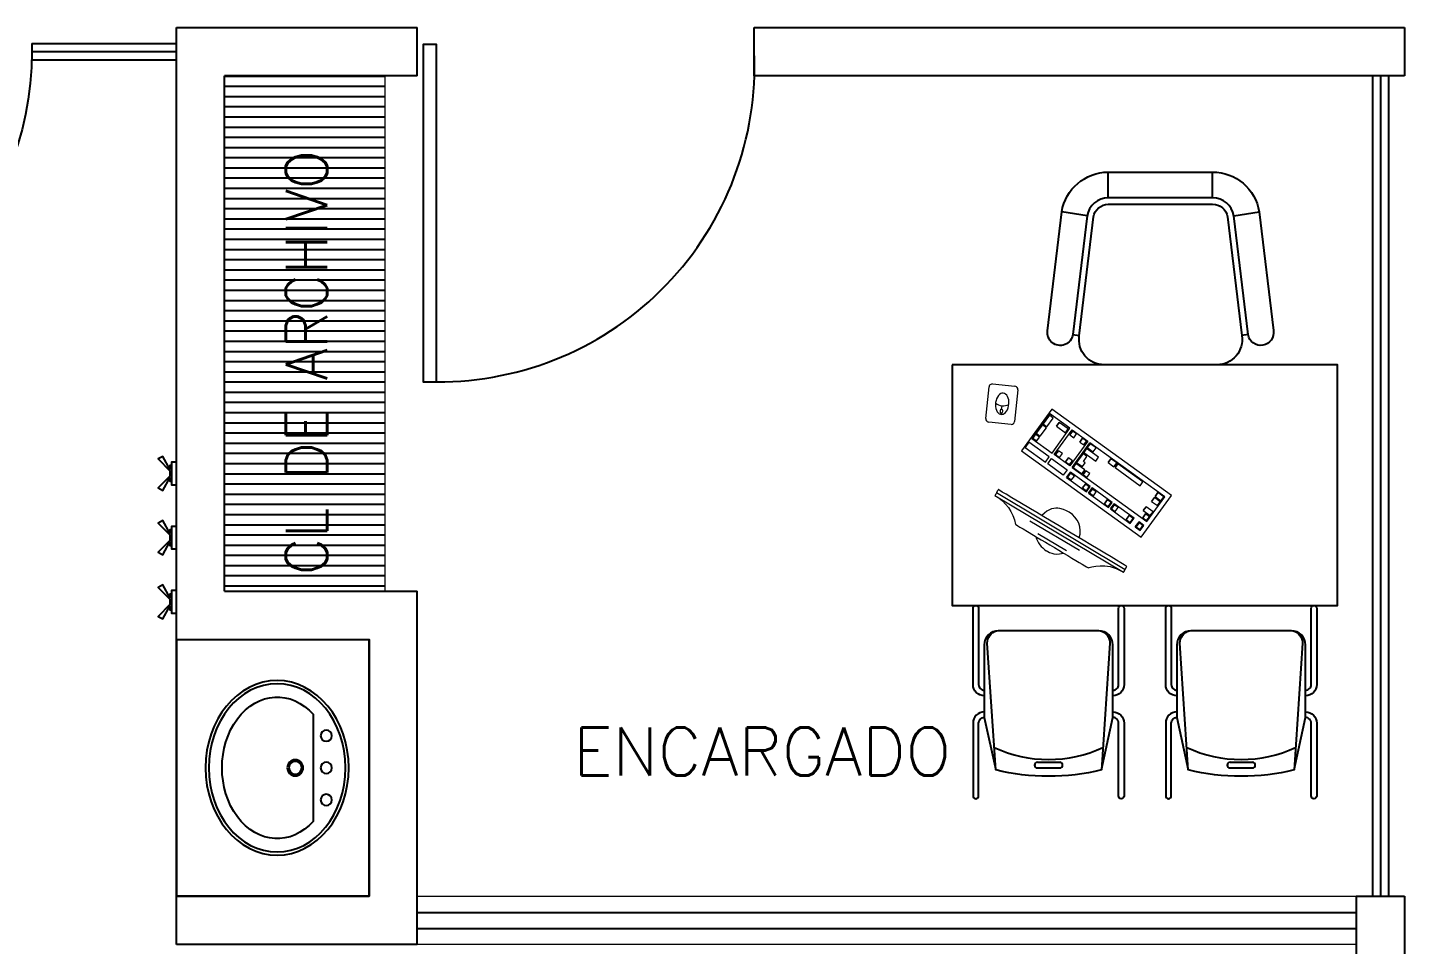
# Model space of a CAD drawing. Header units: millimetres. Extents: x 2523 to 2756, y 378 to 482.
# Drawn here: x 2728.102 to 2732.39, y 387.418 to 390.273 of the extents above; entities that cross this region are included whole.
import ezdxf

# ---------------------------------------------------------------- set-up
doc = ezdxf.new("R2010")
doc.units = ezdxf.units.MM
for name, color, linetype in [('CANCEL', 6, 'Continuous'), ('M', 5, 'Continuous'), ('MOBILIARIO', 161, 'Continuous'), ('TEXTOS', 3, 'Continuous')]:
    doc.layers.add(name, color=color, linetype=linetype)
doc.layers.add('MOB', color=161, linetype='Continuous', lineweight=15)
doc.layers.add('MUROBAJO', color=4, linetype='Continuous', lineweight=0)
doc.styles.add('ROMANS', font='romans.shx')

# ---------------------------------------------------------------- blocks, each defined once
blk = doc.blocks.new('OB025GS')
blk.add_lwpolyline([(-0.0243, 0.015), (-0.0243, 0.02), (-0.0135, 0.02), (-0.053, 0.0425), (-0.045, 0.0565), (-0.0085, 0.02), (0.0085, 0.02), (0.045, 0.0565), (0.053, 0.0425), (0.0135, 0.02), (0.0243, 0.02), (0.0243, 0.015)])
blk.add_lwpolyline([(-0.035, 0), (-0.035, 0.015), (0.035, 0.015), (0.035, 0)], close=True)
blk = doc.blocks.new('A$C554259F1')
blk.add_line((-0.6151, 0.4268), (-0.2833, 0.4268))
for centre, radius in [((-0.5492, 0.4668), 0.0175), ((-0.4492, 0.4668), 0.0175), ((-0.3492, 0.4668), 0.0175), ((-0.4492, 0.3703), 0.025), ((-0.4492, 0.3703), 0.02)]:
    blk.add_circle(centre, radius)
for major_axis, ratio in [((-0.272, 0), 0.819853), ((0.262, 0), 0.812977)]:
    blk.add_ellipse((-0.4492, 0.3138), major_axis=major_axis, ratio=ratio)
blk.add_ellipse((-0.4492, 0.3138), major_axis=(-0.2205, 0), ratio=0.777778, start_param=5.56384, end_param=10.144123)
blk = doc.blocks.new('P10')
blk.add_lwpolyline([(-0.9, 0.9), (-0.95, 0.9), (-0.95, 0), (-0.9, 0)], close=True)
blk.add_arc((-0.9, 0), 0.9, 0, 90)
blk = doc.blocks.new('Silla 1')
at = {"layer": 'MOBILIARIO'}
for p, q in [((0.4095, -0.0349), (0.4095, 0.0349)), ((0.4269, -0.0349), (0.4269, 0.0349))]:
    blk.add_line(p, q, dxfattribs=at)
for points in [[(0.1851, 0.2004, 0.414214), (0.1677, 0.2178), (-0.0697, 0.2178, -1), (-0.0697, 0.2353), (0.1677, 0.2353, -0.414214), (0.2025, 0.2004)], [(0.2527, 0.2004, -0.414214), (0.2875, 0.2353), (0.5141, 0.2353, -1), (0.5141, 0.2178), (0.2875, 0.2178, 0.414214), (0.2701, 0.2004)], [(0.4332, 0.1648), (0.2701, 0.2004), (0.0436, 0.2004, 0.414214), (0, 0.1568), (0, -0.1568, 0.414214), (0.0436, -0.2004), (0.2701, -0.2004), (0.4332, -0.1648)], [(0.0003, 0.162, -0.342318), (0.0387, 0.1909), (0.4332, 0.1648, -0.120336), (0.4332, -0.1648), (0.0387, -0.1909, -0.342318), (0.0003, -0.162)], [(0.2025, -0.2004, -0.414214), (0.1677, -0.2353), (-0.0697, -0.2353, -1), (-0.0697, -0.2178), (0.1677, -0.2178, 0.414214), (0.1851, -0.2004)], [(0.2527, -0.2004, 0.414214), (0.2875, -0.2353), (0.5141, -0.2353, 1), (0.5141, -0.2178), (0.2875, -0.2178, -0.414214), (0.2701, -0.2004)]]:
    blk.add_lwpolyline(points, format="xyb", dxfattribs=at)
for centre, radius, start, end in [((0, 0), 0.4008, 334.9925, 25.0075), ((0.4182, 0.0349), 0.00871, 0, 180), ((0.4182, -0.0349), 0.00871, 180, 0)]:
    blk.add_arc(centre, radius, start, end, dxfattribs=at)
blk = doc.blocks.new('Silla 2')
at = {"layer": 'MOBILIARIO'}
for p, q in [((-0.4637, 0.2282), (-0.4765, 0.3072)), ((-0.0938, 0.2727), (-0.0907, 0.253)), ((-0.52, 0.1622), (-0.6, 0.1621)), ((-0.5198, -0.1627), (-0.5998, -0.1628)), ((-0.4634, -0.2287), (-0.4761, -0.3077)), ((-0.0938, -0.2732), (-0.0907, -0.2535))]:
    blk.add_line(p, q, dxfattribs=at)
for points in [[(-0.1061, -0.3518), (-0.4761, -0.3077, -0.368373), (-0.5998, -0.1628), (-0.6, 0.1621, -0.368373), (-0.4765, 0.3072), (-0.1066, 0.3517, -1), (-0.0938, 0.2727), (-0.4637, 0.2282, 0.368373), (-0.52, 0.1622), (-0.5198, -0.1627, 0.368373), (-0.4634, -0.2287), (-0.0938, -0.2732, -1.00085)], [(-0.0001, 0.1759), (0.0001, -0.1759, -0.46159), (-0.0903, -0.2531), (-0.4603, -0.209, -0.368373), (-0.4998, -0.1627), (-0.5, 0.1622, -0.368373), (-0.4606, 0.2085), (-0.0907, 0.253, -0.46159)]]:
    blk.add_lwpolyline(points, format="xyb", close=True, dxfattribs=at)
blk = doc.blocks.new('A$C6DFF4CF1')
at = {"lineweight": 0}
for points, knots in [([(0.4647, 0.3218), (0.4263, 0.3167), (0.3876, 0.3297), (0.3601, 0.357), (0.3601, 0.357), (0.3601, 0.357), (0.0969, 0.3339), (0.0969, 0.3339), (0.0969, 0.3339), (0.0731, 0.304), (0.0381, 0.2849), (0, 0.2811)], [0, 0, 0, 0, 0.333333, 0.333333, 0.333333, 0.5, 0.666667, 0.666667, 0.666667, 0.833333, 1, 1, 1, 1]), ([(0.2858, 0.3505), (0.2715, 0.3628), (0.2529, 0.3687), (0.2342, 0.3671), (0.2342, 0.3671), (0.2154, 0.3654), (0.1982, 0.3563), (0.1862, 0.3418)], [0, 0, 0, 0, 0.5, 0.5, 0.5, 0.75, 1, 1, 1, 1]), ([(0, 0.2811), (0, 0.2811), (0.4647, 0.3218), (0.4647, 0.3218), (0.4647, 0.3218), (0.4647, 0.3218), (0.4666, 0.3005), (0.4666, 0.3005), (0.4666, 0.3005), (0.4666, 0.3005), (0.0018, 0.2598), (0.0018, 0.2598), (0.0018, 0.2598), (0.0018, 0.2598), (0, 0.2811), (0, 0.2811)], [0, 0, 0, 0, 0.25, 0.25, 0.25, 0.375, 0.5, 0.5, 0.5, 0.625, 0.75, 0.75, 0.75, 0.875, 1, 1, 1, 1]), ([(0.1742, 0.2749), (0.1846, 0.2445), (0.2144, 0.2251), (0.2464, 0.2279), (0.2464, 0.2279), (0.2784, 0.2307), (0.3043, 0.255), (0.3093, 0.2867)], [0, 0, 0, 0, 0.5, 0.5, 0.5, 0.75, 1, 1, 1, 1]), ([(0.6277, 0.1438), (0.6264, 0.1461), (0.6242, 0.1478), (0.6217, 0.1485), (0.6217, 0.1485), (0.6191, 0.1491), (0.6164, 0.1488), (0.6141, 0.1475)], [0, 0, 0, 0, 0.5, 0.5, 0.5, 0.75, 1, 1, 1, 1]), ([(0.5978, 0.1017), (0.5968, 0.0994), (0.597, 0.0967), (0.5982, 0.0945), (0.5982, 0.0945), (0.5995, 0.0923), (0.6017, 0.0908), (0.6043, 0.0905)], [0, 0, 0, 0, 0.5, 0.5, 0.5, 0.75, 1, 1, 1, 1]), ([(0.6059, 0.0915), (0.6069, 0.0938), (0.6067, 0.0965), (0.6055, 0.0987), (0.6055, 0.0987), (0.6042, 0.1009), (0.602, 0.1023), (0.5995, 0.1026)], [0, 0, 0, 0, 0.5, 0.5, 0.5, 0.75, 1, 1, 1, 1]), ([(0.6737, 0.0443), (0.676, 0.0456), (0.6776, 0.0478), (0.6783, 0.0503), (0.6783, 0.0503), (0.679, 0.0529), (0.6786, 0.0556), (0.6773, 0.0579)], [0, 0, 0, 0, 0.5, 0.5, 0.5, 0.75, 1, 1, 1, 1]), ([(0.5993, 0.0129), (0.6006, 0.0106), (0.6028, 0.0089), (0.6054, 0.0082), (0.6054, 0.0082), (0.6079, 0.0075), (0.6107, 0.0079), (0.613, 0.0092)], [0, 0, 0, 0, 0.5, 0.5, 0.5, 0.75, 1, 1, 1, 1])]:
    blk.add_open_spline(points, degree=3, knots=knots, dxfattribs=at)
for points in [[(0.4657, 0.3112), (0.4657, 0.3112), (0.0009, 0.2704), (0.0009, 0.2704)], [(0.3304, 0.3219), (0.3304, 0.3219), (0.1509, 0.305), (0.1509, 0.305)], [(0.2872, 0.3392), (0.2872, 0.3392), (0.1839, 0.3295), (0.1839, 0.3295)], [(0.4786, 0.16), (0.4786, 0.16), (0.0186, 0.16), (0.0186, 0.16)], [(0.0186, 0.16), (0.0186, 0.16), (0.0186, 0), (0.0186, 0)], [(0.0336, 0.145), (0.0336, 0.145), (0.0336, 0.125), (0.0336, 0.125)], [(0.0527, 0.145), (0.0527, 0.145), (0.0336, 0.145), (0.0336, 0.145)], [(0.0336, 0.145), (0.0336, 0.145), (0.0336, 0.125), (0.0336, 0.125)], [(0.0357, 0.1425), (0.0357, 0.1425), (0.0357, 0.1275), (0.0357, 0.1275)], [(0.0507, 0.1425), (0.0507, 0.1425), (0.0357, 0.1425), (0.0357, 0.1425)], [(0.0507, 0.1425), (0.0507, 0.1425), (0.0507, 0.1275), (0.0507, 0.1275)], [(0.0507, 0.1275), (0.0507, 0.1275), (0.0507, 0.1425), (0.0507, 0.1425)], [(0.0527, 0.145), (0.0527, 0.145), (0.0527, 0.125), (0.0527, 0.125)], [(0.0527, 0.125), (0.0527, 0.125), (0.0527, 0.145), (0.0527, 0.145)], [(0.0719, 0.145), (0.0719, 0.145), (0.0719, 0.125), (0.0719, 0.125)], [(0.1484, 0.145), (0.1484, 0.145), (0.0719, 0.145), (0.0719, 0.145)], [(0.0739, 0.1425), (0.0739, 0.1425), (0.0739, 0.1275), (0.0739, 0.1275)], [(0.0889, 0.1425), (0.0889, 0.1425), (0.0739, 0.1425), (0.0739, 0.1425)], [(0.0889, 0.1425), (0.0889, 0.1425), (0.0889, 0.1275), (0.0889, 0.1275)], [(0.0889, 0.1275), (0.0889, 0.1275), (0.0889, 0.1425), (0.0889, 0.1425)], [(0.1313, 0.1425), (0.1313, 0.1425), (0.1313, 0.1275), (0.1313, 0.1275)], [(0.1463, 0.1425), (0.1463, 0.1425), (0.1313, 0.1425), (0.1313, 0.1425)], [(0.1463, 0.1425), (0.1463, 0.1425), (0.1463, 0.1275), (0.1463, 0.1275)], [(0.1463, 0.1275), (0.1463, 0.1275), (0.1463, 0.1425), (0.1463, 0.1425)], [(0.1484, 0.145), (0.1484, 0.145), (0.1484, 0.125), (0.1484, 0.125)], [(0.1484, 0.125), (0.1484, 0.125), (0.1484, 0.145), (0.1484, 0.145)], [(0.1559, 0.145), (0.1559, 0.145), (0.1559, 0.125), (0.1559, 0.125)], [(0.2324, 0.145), (0.2324, 0.145), (0.1559, 0.145), (0.1559, 0.145)], [(0.158, 0.1425), (0.158, 0.1425), (0.158, 0.1275), (0.158, 0.1275)], [(0.173, 0.1425), (0.173, 0.1425), (0.158, 0.1425), (0.158, 0.1425)], [(0.173, 0.1425), (0.173, 0.1425), (0.173, 0.1275), (0.173, 0.1275)], [(0.173, 0.1275), (0.173, 0.1275), (0.173, 0.1425), (0.173, 0.1425)], [(0.2154, 0.1425), (0.2154, 0.1425), (0.2154, 0.1275), (0.2154, 0.1275)], [(0.2304, 0.1425), (0.2304, 0.1425), (0.2154, 0.1425), (0.2154, 0.1425)], [(0.2304, 0.1425), (0.2304, 0.1425), (0.2304, 0.1275), (0.2304, 0.1275)], [(0.2304, 0.1275), (0.2304, 0.1275), (0.2304, 0.1425), (0.2304, 0.1425)], [(0.2324, 0.145), (0.2324, 0.145), (0.2324, 0.125), (0.2324, 0.125)], [(0.2324, 0.125), (0.2324, 0.125), (0.2324, 0.145), (0.2324, 0.145)], [(0.2399, 0.145), (0.2399, 0.145), (0.2399, 0.125), (0.2399, 0.125)], [(0.3165, 0.145), (0.3165, 0.145), (0.2399, 0.145), (0.2399, 0.145)], [(0.242, 0.1425), (0.242, 0.1425), (0.242, 0.1275), (0.242, 0.1275)], [(0.257, 0.1425), (0.257, 0.1425), (0.242, 0.1425), (0.242, 0.1425)], [(0.257, 0.1425), (0.257, 0.1425), (0.257, 0.1275), (0.257, 0.1275)], [(0.257, 0.1275), (0.257, 0.1275), (0.257, 0.1425), (0.257, 0.1425)], [(0.2994, 0.1425), (0.2994, 0.1425), (0.2994, 0.1275), (0.2994, 0.1275)], [(0.3144, 0.1425), (0.3144, 0.1425), (0.2994, 0.1425), (0.2994, 0.1425)], [(0.3144, 0.1425), (0.3144, 0.1425), (0.3144, 0.1275), (0.3144, 0.1275)], [(0.3144, 0.1275), (0.3144, 0.1275), (0.3144, 0.1425), (0.3144, 0.1425)], [(0.3165, 0.145), (0.3165, 0.145), (0.3165, 0.125), (0.3165, 0.125)], [(0.3165, 0.125), (0.3165, 0.125), (0.3165, 0.145), (0.3165, 0.145)], [(0.3291, 0.145), (0.3291, 0.145), (0.3891, 0.145), (0.3891, 0.145)], [(0.3291, 0.125), (0.3291, 0.125), (0.3291, 0.145), (0.3291, 0.145)], [(0.3891, 0.145), (0.3891, 0.145), (0.3891, 0.125), (0.3891, 0.125)], [(0.3976, 0.145), (0.3976, 0.145), (0.3976, 0.125), (0.3976, 0.125)], [(0.4755, 0.145), (0.4755, 0.145), (0.3976, 0.145), (0.3976, 0.145)], [(0.4755, 0.125), (0.4755, 0.125), (0.4755, 0.145), (0.4755, 0.145)], [(0.4786, 0), (0.4786, 0), (0.4786, 0.16), (0.4786, 0.16)], [(0.5534, 0.1124), (0.5534, 0.1124), (0.6141, 0.1475), (0.6141, 0.1475)], [(0.6277, 0.1438), (0.6277, 0.1438), (0.6773, 0.0579), (0.6773, 0.0579)], [(0.0336, 0.125), (0.0336, 0.125), (0.0527, 0.125), (0.0527, 0.125)], [(0.3206, 0.11), (0.3206, 0.11), (0.0336, 0.11), (0.0336, 0.11)], [(0.0336, 0.11), (0.0336, 0.11), (0.0336, 0.015), (0.0336, 0.015)], [(0.0356, 0.108), (0.0356, 0.108), (0.0356, 0.093), (0.0356, 0.093)], [(0.0506, 0.108), (0.0506, 0.108), (0.0356, 0.108), (0.0356, 0.108)], [(0.0356, 0.093), (0.0356, 0.093), (0.0506, 0.093), (0.0506, 0.093)], [(0.0356, 0.089), (0.0356, 0.089), (0.0356, 0.074), (0.0356, 0.074)], [(0.0623, 0.089), (0.0623, 0.089), (0.0356, 0.089), (0.0356, 0.089)], [(0.0357, 0.1275), (0.0357, 0.1275), (0.0507, 0.1275), (0.0507, 0.1275)], [(0.0506, 0.108), (0.0506, 0.108), (0.0506, 0.093), (0.0506, 0.093)], [(0.0506, 0.093), (0.0506, 0.093), (0.0506, 0.108), (0.0506, 0.108)], [(0.0623, 0.089), (0.0623, 0.089), (0.0623, 0.074), (0.0623, 0.074)], [(0.0623, 0.074), (0.0623, 0.074), (0.0623, 0.089), (0.0623, 0.089)], [(0.0719, 0.125), (0.0719, 0.125), (0.1484, 0.125), (0.1484, 0.125)], [(0.0739, 0.1275), (0.0739, 0.1275), (0.0889, 0.1275), (0.0889, 0.1275)], [(0.1313, 0.1275), (0.1313, 0.1275), (0.1463, 0.1275), (0.1463, 0.1275)], [(0.1559, 0.125), (0.1559, 0.125), (0.2324, 0.125), (0.2324, 0.125)], [(0.158, 0.1275), (0.158, 0.1275), (0.173, 0.1275), (0.173, 0.1275)], [(0.2154, 0.1275), (0.2154, 0.1275), (0.2304, 0.1275), (0.2304, 0.1275)], [(0.2399, 0.125), (0.2399, 0.125), (0.3165, 0.125), (0.3165, 0.125)], [(0.242, 0.1275), (0.242, 0.1275), (0.257, 0.1275), (0.257, 0.1275)], [(0.2652, 0.108), (0.2652, 0.108), (0.2652, 0.093), (0.2652, 0.093)], [(0.2802, 0.108), (0.2802, 0.108), (0.2652, 0.108), (0.2652, 0.108)], [(0.2652, 0.093), (0.2652, 0.093), (0.2802, 0.093), (0.2802, 0.093)], [(0.2802, 0.108), (0.2802, 0.108), (0.2802, 0.093), (0.2802, 0.093)], [(0.2802, 0.093), (0.2802, 0.093), (0.2802, 0.108), (0.2802, 0.108)], [(0.2844, 0.108), (0.2844, 0.108), (0.2844, 0.093), (0.2844, 0.093)], [(0.3185, 0.108), (0.3185, 0.108), (0.2844, 0.108), (0.2844, 0.108)], [(0.2844, 0.093), (0.2844, 0.093), (0.3185, 0.093), (0.3185, 0.093)], [(0.296, 0.089), (0.296, 0.089), (0.296, 0.074), (0.296, 0.074)], [(0.3185, 0.089), (0.3185, 0.089), (0.296, 0.089), (0.296, 0.089)], [(0.2994, 0.1275), (0.2994, 0.1275), (0.3144, 0.1275), (0.3144, 0.1275)], [(0.3185, 0.108), (0.3185, 0.108), (0.3185, 0.093), (0.3185, 0.093)], [(0.3185, 0.093), (0.3185, 0.093), (0.3185, 0.108), (0.3185, 0.108)], [(0.3185, 0.089), (0.3185, 0.089), (0.3185, 0.0549), (0.3185, 0.0549)], [(0.3185, 0.0549), (0.3185, 0.0549), (0.3185, 0.089), (0.3185, 0.089)], [(0.3206, 0.11), (0.3206, 0.11), (0.3206, 0.015), (0.3206, 0.015)], [(0.3891, 0.125), (0.3891, 0.125), (0.3291, 0.125), (0.3291, 0.125)], [(0.3291, 0.015), (0.3291, 0.015), (0.3291, 0.11), (0.3291, 0.11)], [(0.3291, 0.11), (0.3291, 0.11), (0.3891, 0.11), (0.3891, 0.11)], [(0.3324, 0.1075), (0.3324, 0.1075), (0.3324, 0.0925), (0.3324, 0.0925)], [(0.3474, 0.1075), (0.3474, 0.1075), (0.3324, 0.1075), (0.3324, 0.1075)], [(0.3324, 0.0925), (0.3324, 0.0925), (0.3474, 0.0925), (0.3474, 0.0925)], [(0.3474, 0.1075), (0.3474, 0.1075), (0.3474, 0.0925), (0.3474, 0.0925)], [(0.3474, 0.0925), (0.3474, 0.0925), (0.3474, 0.1075), (0.3474, 0.1075)], [(0.3707, 0.1075), (0.3707, 0.1075), (0.3707, 0.0925), (0.3707, 0.0925)], [(0.3857, 0.1075), (0.3857, 0.1075), (0.3707, 0.1075), (0.3707, 0.1075)], [(0.3707, 0.0925), (0.3707, 0.0925), (0.3857, 0.0925), (0.3857, 0.0925)], [(0.3857, 0.1075), (0.3857, 0.1075), (0.3857, 0.0925), (0.3857, 0.0925)], [(0.3857, 0.0925), (0.3857, 0.0925), (0.3857, 0.1075), (0.3857, 0.1075)], [(0.3891, 0.11), (0.3891, 0.11), (0.3891, 0.015), (0.3891, 0.015)], [(0.3976, 0.125), (0.3976, 0.125), (0.4755, 0.125), (0.4755, 0.125)], [(0.3976, 0.11), (0.3976, 0.11), (0.3976, 0.015), (0.3976, 0.015)], [(0.4755, 0.11), (0.4755, 0.11), (0.3976, 0.11), (0.3976, 0.11)], [(0.4583, 0.1075), (0.4583, 0.1075), (0.4583, 0.0925), (0.4583, 0.0925)], [(0.4733, 0.1075), (0.4733, 0.1075), (0.4583, 0.1075), (0.4583, 0.1075)], [(0.4583, 0.0925), (0.4583, 0.0925), (0.4733, 0.0925), (0.4733, 0.0925)], [(0.4583, 0.089), (0.4583, 0.089), (0.4583, 0.0565), (0.4583, 0.0565)], [(0.4733, 0.089), (0.4733, 0.089), (0.4583, 0.089), (0.4583, 0.089)], [(0.4733, 0.1075), (0.4733, 0.1075), (0.4733, 0.0925), (0.4733, 0.0925)], [(0.4733, 0.0925), (0.4733, 0.0925), (0.4733, 0.1075), (0.4733, 0.1075)], [(0.4733, 0.089), (0.4733, 0.089), (0.4733, 0.0565), (0.4733, 0.0565)], [(0.4733, 0.0565), (0.4733, 0.0565), (0.4733, 0.089), (0.4733, 0.089)], [(0.4755, 0.015), (0.4755, 0.015), (0.4755, 0.11), (0.4755, 0.11)], [(0.5534, 0.1124), (0.5486, 0.1096), (0.5469, 0.1035), (0.5497, 0.0987)], [(0.5993, 0.0129), (0.5993, 0.0129), (0.5497, 0.0987), (0.5497, 0.0987)], [(0.5891, 0.093), (0.5891, 0.093), (0.5888, 0.0877), (0.5888, 0.0877)], [(0.5888, 0.0877), (0.5888, 0.0877), (0.5894, 0.0821), (0.5894, 0.0821)], [(0.5902, 0.0976), (0.5902, 0.0976), (0.5891, 0.093), (0.5891, 0.093)], [(0.5922, 0.1015), (0.5922, 0.1015), (0.5902, 0.0976), (0.5902, 0.0976)], [(0.595, 0.1044), (0.595, 0.1044), (0.5922, 0.1015), (0.5922, 0.1015)], [(0.5984, 0.1064), (0.5984, 0.1064), (0.595, 0.1044), (0.595, 0.1044)], [(0.6313, 0.0871), (0.6163, 0.0877), (0.6023, 0.0796), (0.5953, 0.0663)], [(0.5986, 0.1022), (0.5986, 0.1022), (0.5967, 0.1056), (0.5967, 0.1056)], [(0.5978, 0.1017), (0.5978, 0.1017), (0.5995, 0.1026), (0.5995, 0.1026)], [(0.6024, 0.1073), (0.6024, 0.1073), (0.5984, 0.1064), (0.5984, 0.1064)], [(0.6067, 0.1071), (0.6067, 0.1071), (0.6024, 0.1073), (0.6024, 0.1073)], [(0.6059, 0.0915), (0.6059, 0.0915), (0.6043, 0.0905), (0.6043, 0.0905)], [(0.6051, 0.091), (0.6051, 0.091), (0.6103, 0.0819), (0.6103, 0.0819)], [(0.6113, 0.1058), (0.6113, 0.1058), (0.6067, 0.1071), (0.6067, 0.1071)], [(0.616, 0.1035), (0.616, 0.1035), (0.6113, 0.1058), (0.6113, 0.1058)], [(0.6206, 0.1002), (0.6206, 0.1002), (0.616, 0.1035), (0.616, 0.1035)], [(0.6249, 0.096), (0.6249, 0.096), (0.6206, 0.1002), (0.6206, 0.1002)], [(0.6288, 0.0911), (0.6288, 0.0911), (0.6249, 0.096), (0.6249, 0.096)], [(0.6321, 0.0857), (0.6321, 0.0857), (0.6288, 0.0911), (0.6288, 0.0911)], [(0.0356, 0.074), (0.0356, 0.074), (0.0623, 0.074), (0.0623, 0.074)], [(0.0356, 0.0507), (0.0356, 0.0507), (0.0356, 0.0357), (0.0356, 0.0357)], [(0.0581, 0.0507), (0.0581, 0.0507), (0.0356, 0.0507), (0.0356, 0.0507)], [(0.0581, 0.0507), (0.0581, 0.0507), (0.0581, 0.0357), (0.0581, 0.0357)], [(0.0581, 0.0357), (0.0581, 0.0357), (0.0581, 0.0507), (0.0581, 0.0507)], [(0.2727, 0.0507), (0.2727, 0.0507), (0.2727, 0.0357), (0.2727, 0.0357)], [(0.3185, 0.0507), (0.3185, 0.0507), (0.2727, 0.0507), (0.2727, 0.0507)], [(0.296, 0.074), (0.296, 0.074), (0.3035, 0.074), (0.3035, 0.074)], [(0.3035, 0.074), (0.3035, 0.074), (0.3035, 0.0549), (0.3035, 0.0549)], [(0.3035, 0.0549), (0.3035, 0.0549), (0.3185, 0.0549), (0.3185, 0.0549)], [(0.3185, 0.0507), (0.3185, 0.0507), (0.3185, 0.0357), (0.3185, 0.0357)], [(0.3185, 0.0357), (0.3185, 0.0357), (0.3185, 0.0507), (0.3185, 0.0507)], [(0.4583, 0.0565), (0.4583, 0.0565), (0.4733, 0.0565), (0.4733, 0.0565)], [(0.4583, 0.053), (0.4583, 0.053), (0.4583, 0.0195), (0.4583, 0.0195)], [(0.4733, 0.053), (0.4733, 0.053), (0.4583, 0.053), (0.4583, 0.053)], [(0.4733, 0.053), (0.4733, 0.053), (0.4733, 0.0195), (0.4733, 0.0195)], [(0.4733, 0.0195), (0.4733, 0.0195), (0.4733, 0.053), (0.4733, 0.053)], [(0.5894, 0.0821), (0.5894, 0.0821), (0.5908, 0.0763), (0.5908, 0.0763)], [(0.5908, 0.0763), (0.5908, 0.0763), (0.5931, 0.0705), (0.5931, 0.0705)], [(0.5931, 0.0705), (0.5931, 0.0705), (0.5961, 0.065), (0.5961, 0.065)], [(0.5961, 0.065), (0.5961, 0.065), (0.5997, 0.0598), (0.5997, 0.0598)], [(0.5997, 0.0598), (0.5997, 0.0598), (0.6038, 0.0553), (0.6038, 0.0553)], [(0.6038, 0.0553), (0.6038, 0.0553), (0.6083, 0.0515), (0.6083, 0.0515)], [(0.6083, 0.0515), (0.6083, 0.0515), (0.6129, 0.0487), (0.6129, 0.0487)], [(0.6129, 0.0487), (0.6129, 0.0487), (0.6176, 0.0468), (0.6176, 0.0468)], [(0.6737, 0.0443), (0.6737, 0.0443), (0.613, 0.0092), (0.613, 0.0092)], [(0.6176, 0.0468), (0.6176, 0.0468), (0.6221, 0.0461), (0.6221, 0.0461)], [(0.6221, 0.0461), (0.6221, 0.0461), (0.6262, 0.0464), (0.6262, 0.0464)], [(0.6262, 0.0464), (0.6262, 0.0464), (0.6299, 0.0479), (0.6299, 0.0479)], [(0.6299, 0.0479), (0.6299, 0.0479), (0.6331, 0.0504), (0.6331, 0.0504)], [(0.6347, 0.08), (0.6347, 0.08), (0.6321, 0.0857), (0.6321, 0.0857)], [(0.6331, 0.0504), (0.6331, 0.0504), (0.6355, 0.0538), (0.6355, 0.0538)], [(0.6366, 0.0742), (0.6366, 0.0742), (0.6347, 0.08), (0.6347, 0.08)], [(0.6355, 0.0538), (0.6355, 0.0538), (0.637, 0.0581), (0.637, 0.0581)], [(0.6376, 0.0685), (0.6376, 0.0685), (0.6366, 0.0742), (0.6366, 0.0742)], [(0.637, 0.0581), (0.637, 0.0581), (0.6378, 0.063), (0.6378, 0.063)], [(0.6378, 0.063), (0.6378, 0.063), (0.6376, 0.0685), (0.6376, 0.0685)], [(0.0186, 0), (0.0186, 0), (0.4786, 0), (0.4786, 0)], [(0.0336, 0.015), (0.0336, 0.015), (0.3206, 0.015), (0.3206, 0.015)], [(0.0356, 0.0357), (0.0356, 0.0357), (0.0581, 0.0357), (0.0581, 0.0357)], [(0.0356, 0.032), (0.0356, 0.032), (0.0356, 0.017), (0.0356, 0.017)], [(0.0581, 0.032), (0.0581, 0.032), (0.0356, 0.032), (0.0356, 0.032)], [(0.0356, 0.017), (0.0356, 0.017), (0.0581, 0.017), (0.0581, 0.017)], [(0.0581, 0.032), (0.0581, 0.032), (0.0581, 0.017), (0.0581, 0.017)], [(0.0581, 0.017), (0.0581, 0.017), (0.0581, 0.032), (0.0581, 0.032)], [(0.1155, 0.032), (0.1155, 0.032), (0.1155, 0.017), (0.1155, 0.017)], [(0.212, 0.032), (0.212, 0.032), (0.1155, 0.032), (0.1155, 0.032)], [(0.1155, 0.017), (0.1155, 0.017), (0.212, 0.017), (0.212, 0.017)], [(0.212, 0.032), (0.212, 0.032), (0.212, 0.017), (0.212, 0.017)], [(0.212, 0.017), (0.212, 0.017), (0.212, 0.032), (0.212, 0.032)], [(0.2161, 0.032), (0.2161, 0.032), (0.2161, 0.017), (0.2161, 0.017)], [(0.2386, 0.032), (0.2386, 0.032), (0.2161, 0.032), (0.2161, 0.032)], [(0.2161, 0.017), (0.2161, 0.017), (0.2386, 0.017), (0.2386, 0.017)], [(0.2386, 0.032), (0.2386, 0.032), (0.2386, 0.017), (0.2386, 0.017)], [(0.2386, 0.017), (0.2386, 0.017), (0.2386, 0.032), (0.2386, 0.032)], [(0.2727, 0.0357), (0.2727, 0.0357), (0.3185, 0.0357), (0.3185, 0.0357)], [(0.296, 0.032), (0.296, 0.032), (0.296, 0.017), (0.296, 0.017)], [(0.3185, 0.032), (0.3185, 0.032), (0.296, 0.032), (0.296, 0.032)], [(0.296, 0.017), (0.296, 0.017), (0.3185, 0.017), (0.3185, 0.017)], [(0.3185, 0.032), (0.3185, 0.032), (0.3185, 0.017), (0.3185, 0.017)], [(0.3185, 0.017), (0.3185, 0.017), (0.3185, 0.032), (0.3185, 0.032)], [(0.3891, 0.015), (0.3891, 0.015), (0.3291, 0.015), (0.3291, 0.015)], [(0.3324, 0.032), (0.3324, 0.032), (0.3324, 0.017), (0.3324, 0.017)], [(0.3474, 0.032), (0.3474, 0.032), (0.3324, 0.032), (0.3324, 0.032)], [(0.3324, 0.017), (0.3324, 0.017), (0.3474, 0.017), (0.3474, 0.017)], [(0.3474, 0.032), (0.3474, 0.032), (0.3474, 0.017), (0.3474, 0.017)], [(0.3474, 0.017), (0.3474, 0.017), (0.3474, 0.032), (0.3474, 0.032)], [(0.3707, 0.032), (0.3707, 0.032), (0.3707, 0.017), (0.3707, 0.017)], [(0.3857, 0.032), (0.3857, 0.032), (0.3707, 0.032), (0.3707, 0.032)], [(0.3707, 0.017), (0.3707, 0.017), (0.3857, 0.017), (0.3857, 0.017)], [(0.3857, 0.032), (0.3857, 0.032), (0.3857, 0.017), (0.3857, 0.017)], [(0.3857, 0.017), (0.3857, 0.017), (0.3857, 0.032), (0.3857, 0.032)], [(0.3976, 0.015), (0.3976, 0.015), (0.4755, 0.015), (0.4755, 0.015)], [(0.4009, 0.0345), (0.4009, 0.0345), (0.4009, 0.0195), (0.4009, 0.0195)], [(0.4351, 0.0345), (0.4351, 0.0345), (0.4009, 0.0345), (0.4009, 0.0345)], [(0.4009, 0.0195), (0.4009, 0.0195), (0.4351, 0.0195), (0.4351, 0.0195)], [(0.4351, 0.0345), (0.4351, 0.0345), (0.4351, 0.0195), (0.4351, 0.0195)], [(0.4351, 0.0195), (0.4351, 0.0195), (0.4351, 0.0345), (0.4351, 0.0345)], [(0.4583, 0.0195), (0.4583, 0.0195), (0.4733, 0.0195), (0.4733, 0.0195)]]:
    blk.add_open_spline(points, degree=3, dxfattribs=at)
blk = doc.blocks.new('PK120')
at = {"layer": 'CANCEL'}
blk.add_lwpolyline([(1.1783, -0.025), (1.1783, 1.175), (1.1306, 1.175), (1.1306, -0.025), (1.1783, -0.025), (1.1783, 1.165)], dxfattribs=at)
blk.add_arc((1.1237, 0.0502), 1.1248, 89.6506, 182.5573, dxfattribs=at)

msp = doc.modelspace()

# ---------------------------------------------------------------- hatches: boundary and pattern name
at = {"layer": 'MOBILIARIO'}
h = msp.add_hatch(dxfattribs=at)
h.set_pattern_fill('LINE', color=256, scale=0.01, style=0)
h.set_pattern_definition([(0, (1630.900503, -1246.495035), (0, 0.03175), [])])
h.paths.add_polyline_path([(2729.0667, 388.6873), (2729.0667, 390.2459), (2728.8738, 390.2459), (2728.8738, 388.6873)], flags=24)
h.paths.add_polyline_path([(2729.2152, 390.1232), (2728.7152, 390.1232), (2728.7152, 388.5181), (2729.2152, 388.5181)])

# ---------------------------------------------------------------- linework, layer by layer
at = {"layer": 'CANCEL'}
for p, q in [((2732.2902, 390.1232, -0.0019), (2732.2902, 387.5681)), ((2732.3152, 390.1232, -0.0019), (2732.3152, 387.5681)), ((2732.3402, 390.1232, -0.0019), (2732.3402, 387.5681)), ((2732.2902, 389.9399, -0.0019), (2732.2902, 387.5681)), ((2732.3152, 389.9399, -0.0019), (2732.3152, 387.5681)), ((2732.3402, 389.9399, -0.0019), (2732.3402, 387.5681))]:
    msp.add_line(p, q, dxfattribs=at)
at = {"layer": 'CANCEL', "elevation": -0.0019}
for points in [[(2728.1152, 390.2232), (2728.5652, 390.2232)], [(2728.1152, 390.2232), (2728.1152, 390.1732)], [(2728.1152, 390.1982), (2728.5652, 390.1982)], [(2728.1152, 390.1732), (2728.5652, 390.1732)]]:
    msp.add_lwpolyline(points, dxfattribs=at)
at = {"layer": 'CANCEL'}
for points in [[(2729.3152, 387.5181), (2732.2402, 387.5181)], [(2729.3152, 387.4681), (2732.2402, 387.4681)]]:
    msp.add_lwpolyline(points, dxfattribs=at)
at = {"layer": 'M'}
for p, q in [((2728.5652, 388.3681), (2728.5652, 390.2732, -0.0019)), ((2728.5652, 390.2732, -0.0019), (2728.7152, 390.2732, -0.0019)), ((2728.7152, 390.2732, -0.0019), (2729.3152, 390.2732, -0.0019)), ((2730.3652, 390.2732, -0.0019), (2732.3902, 390.2732, -0.0019)), ((2729.3152, 390.1232, -0.0019), (2728.7152, 390.1232, -0.0019)), ((2728.7152, 388.5181), (2728.7152, 390.1232, -0.0019)), ((2732.3902, 390.1232, -0.0019), (2730.3652, 390.1232, -0.0019)), ((2728.7152, 388.5181), (2729.3152, 388.5181)), ((2729.3152, 387.4181), (2729.3152, 388.5181)), ((2728.5652, 388.3681), (2729.1652, 388.3681)), ((2729.1652, 387.5681), (2729.1652, 388.3681)), ((2728.5652, 387.5681), (2729.1652, 387.5681)), ((2728.5652, 387.4181), (2728.5652, 387.5681)), ((2732.2402, 387.5681), (2732.3902, 387.5681)), ((2729.3152, 387.4181), (2728.5652, 387.4181))]:
    msp.add_line(p, q, dxfattribs=at)
at = {"layer": 'M', "elevation": -0.0019}
for points in [[(2729.3152, 390.1232), (2729.3152, 390.2732)], [(2730.3652, 390.1232), (2730.3652, 390.2732)], [(2732.3902, 390.2732), (2732.3902, 390.1232)]]:
    msp.add_lwpolyline(points, dxfattribs=at)
at = {"layer": 'M'}
for points in [[(2732.2402, 387.5681), (2732.2402, 383.3805)], [(2732.3902, 387.5681), (2732.3902, 383.2305)]]:
    msp.add_lwpolyline(points, dxfattribs=at)
at = {"layer": 'MOB'}
msp.add_line((2729.2152, 388.5181), (2729.2152, 390.1232, -0.0019), dxfattribs=at)
at = {"layer": 'MOBILIARIO'}
msp.add_line((2728.5652, 388.3681), (2728.5652, 387.5681), dxfattribs=at)
at = {"layer": 'MOBILIARIO', "elevation": -0.0019}
msp.add_lwpolyline([(2730.9818, 389.2232), (2730.9818, 388.4732), (2732.1818, 388.4732), (2732.1818, 389.2232)], close=True, dxfattribs=at)
at = {"layer": 'MOBILIARIO'}
msp.add_lwpolyline([(2728.5652, 387.5681), (2728.5652, 388.3681), (2729.1652, 388.3681), (2729.1652, 387.5681)], close=True, dxfattribs=at)
at = {"layer": 'MUROBAJO'}
for p, q in [((2729.3152, 387.5681), (2732.2402, 387.5681)), ((2732.2402, 387.4181), (2729.3152, 387.4181))]:
    msp.add_line(p, q, dxfattribs=at)

# ---------------------------------------------------------------- block references
at = {"layer": 'CANCEL', "rotation": 180}
for name, p, xscale, yscale, zscale in [('PK120', (2730.3652, 390.1982, -0.0019), 0.8750000001110104, 0.8750000001110104, 0.8750000001110104), ('P10', (2728.1152, 390.1982, -0.0019), -1.076643809718736, 1.076643809718736, 1.0766438099693)]:
    msp.add_blockref(name, p, dxfattribs=dict(at, xscale=xscale, yscale=yscale, zscale=zscale))
at = {"layer": 'MOBILIARIO', "rotation": 270}
for name, p in [('Silla 2', (2731.6306, 389.2232, -0.0019)), ('Silla 1', (2731.2818, 388.3948, -0.0019)), ('Silla 1', (2731.8818, 388.3948, -0.0019))]:
    msp.add_blockref(name, p, dxfattribs=at)
at = {"layer": 'MOBILIARIO', "lineweight": 0, "rotation": 144.1533246633589}
msp.add_blockref('A$C6DFF4CF1', (2731.6794, 388.8047, -0.0019), dxfattribs=at)
at = {"layer": 'MOBILIARIO', "xscale": -1}
for name, p, rotation in [('OB025GS', (2728.5652, 388.8848), 90), ('OB025GS', (2728.5652, 388.6848), 90), ('OB025GS', (2728.5652, 388.4848), 90), ('A$C554259F1', (2728.5652, 388.4173), 270)]:
    msp.add_blockref(name, p, dxfattribs=dict(at, rotation=rotation))

# ---------------------------------------------------------------- texts
at = {"layer": 'TEXTOS', "style": 'ROMANS'}
msp.add_text('CL DE ARCHIVO', height=0.128609, rotation=90, dxfattribs=at).set_placement((2729.0346, 388.5683))
at = {"layer": 'TEXTOS', "insert": (2730.3899, 388.0187), "char_height": 0.15, "width": 4.9642, "attachment_point": 5, "style": 'ROMANS'}
msp.add_mtext('ENCARGADO', dxfattribs=at)

doc.saveas('drawing.dxf')
